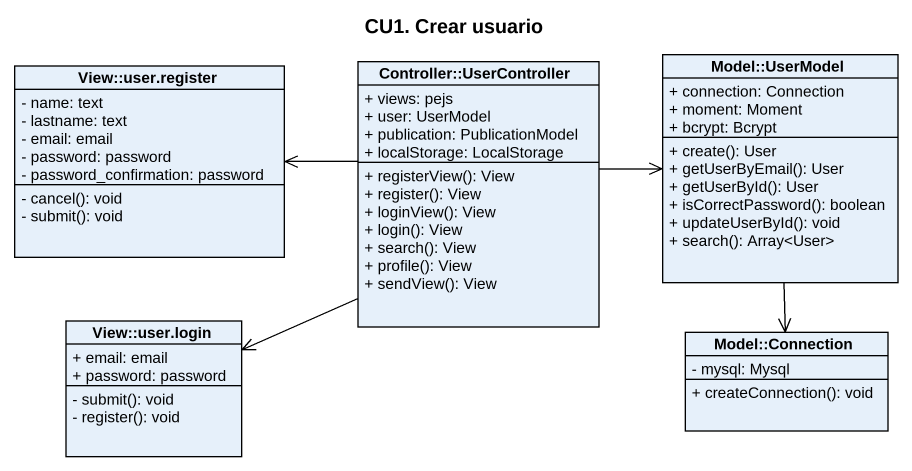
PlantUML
@startuml
title CU1. Crear usuario
hide circle
hide empty members
skinparam classAttributeIconSize 0
class "View::user.register" as View_user_register {
  - name: text
  - lastname: text
  - email: email
  - password: password
  - password_confirmation: password
  - cancel(): void
  - submit(): void
}
class "Controller::UserController" as Controller_UserController {
  + views: pejs
  + user: UserModel
  + publication: PublicationModel
  + localStorage: LocalStorage
  + registerView(): View
  + register(): View
  + loginView(): View
  + login(): View
  + search(): View
  + profile(): View
  + sendView(): View
}
class "Model::UserModel" as Model_UserModel {
  + connection: Connection
  + moment: Moment
  + bcrypt: Bcrypt
  + create(): User
  + getUserByEmail(): User
  + getUserById(): User
  + isCorrectPassword(): boolean
  + updateUserById(): void
  + search(): Array<User>
}
class "View::user.login" as View_user_login {
  + email: email
  + password: password
  - submit(): void
  - register(): void
}
class "Model::Connection" as Model_Connection {
  - mysql: Mysql
  + createConnection(): void
}
Controller_UserController -left-> View_user_register
Controller_UserController -right-> Model_UserModel
Controller_UserController -left-> View_user_login
Model_UserModel --> Model_Connection
@enduml
